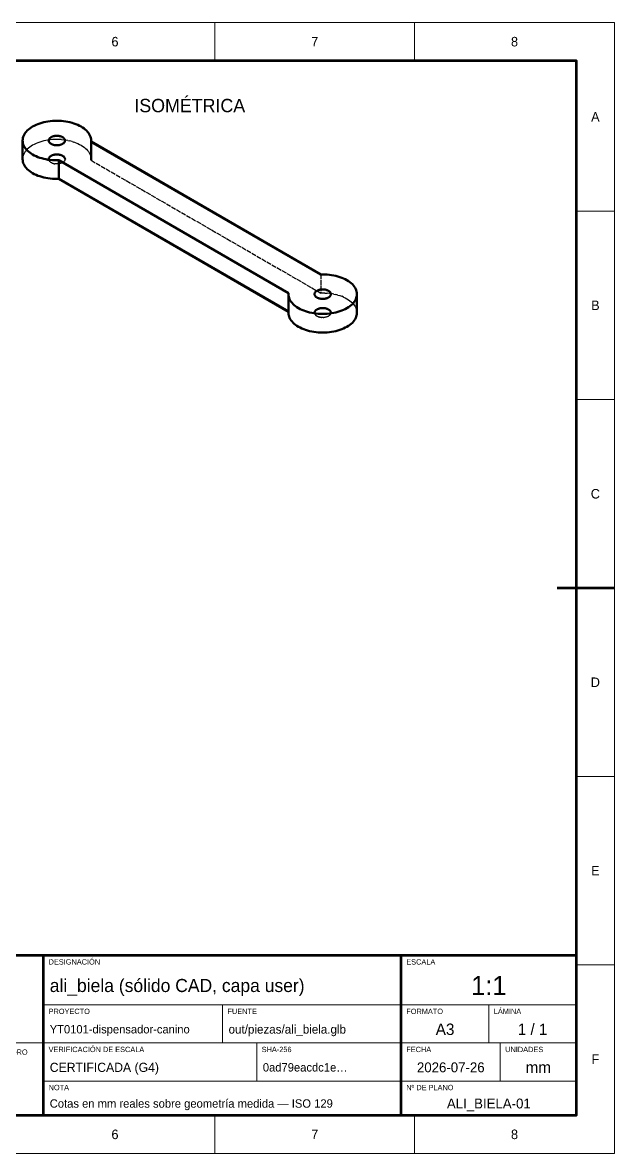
# Model space of a CAD drawing. Header units: millimetres. Extents: x 0 to 420, y 0 to 297.
# Drawn here: x 264.5 to 420, y 0 to 297 of the extents above; entities that cross this region are included whole.
import ezdxf
from ezdxf.enums import TextEntityAlignment as Align

# ---------------------------------------------------------------- set-up
doc = ezdxf.new("R2010")
doc.units = ezdxf.units.MM
doc.linetypes.add('DASHED', pattern=[1.524, 1.27, -0.254])
for name, color, linetype, lineweight in [('FINA', 7, 'CONTINUOUS', 18), ('NORMA', 7, 'CONTINUOUS', 70), ('OCULTA', 8, 'DASHED', 25), ('TEXTO', 7, 'CONTINUOUS', 25), ('VISIBLE', 7, 'CONTINUOUS', 50)]:
    doc.layers.add(name, color=color, linetype=linetype, lineweight=lineweight)

msp = doc.modelspace()

# ---------------------------------------------------------------- linework, layer by layer
at = {"layer": 'FINA'}
for p, q in [((315, 287), (315, 297)), ((367.5, 287), (367.5, 297)), ((410, 247.5), (420, 247.5)), ((410, 198), (420, 198)), ((410, 148.5), (420, 148.5)), ((410, 99), (420, 99)), ((410, 49.5), (420, 49.5)), ((270, 39), (364, 39)), ((317, 29), (317, 39)), ((364, 39), (410, 39)), ((387, 29), (387, 39)), ((230, 29), (270, 29)), ((270, 29), (364, 29)), ((326, 19), (326, 29)), ((364, 29), (410, 29)), ((390, 19), (390, 29)), ((270, 19), (364, 19)), ((364, 19), (410, 19)), ((315, 0), (315, 10)), ((367.5, 0), (367.5, 10))]:
    msp.add_line(p, q, dxfattribs=at)
msp.add_lwpolyline([(0, 0), (420, 0), (420, 297), (0, 297)], close=True, dxfattribs=at)
at = {"layer": 'NORMA'}
for p, q in [((420, 148.5), (405, 148.5)), ((270, 10), (270, 52)), ((364, 10), (364, 52))]:
    msp.add_line(p, q, dxfattribs=at)
for points in [[(20, 10), (410, 10), (410, 287), (20, 287)], [(230, 10), (410, 10), (410, 52), (230, 52)]]:
    msp.add_lwpolyline(points, close=True, dxfattribs=at)
at = {"layer": 'OCULTA'}
for p, q in [((266.7, 264.55), (266.33, 264.29)), ((267.11, 264.8), (266.7, 264.55)), ((267.54, 265.03), (267.11, 264.8)), ((267.99, 265.25), (267.54, 265.03)), ((268.47, 265.45), (267.99, 265.25)), ((268.97, 265.62), (268.47, 265.45)), ((269.49, 265.79), (268.97, 265.62)), ((270.03, 265.93), (269.49, 265.79)), ((270.58, 266.05), (270.03, 265.93)), ((271.14, 266.14), (270.58, 266.05)), ((271.71, 266.22), (271.14, 266.14)), ((272.3, 266.28), (271.71, 266.22)), ((272.88, 266.31), (272.3, 266.28)), ((273.47, 266.32), (272.88, 266.31)), ((274.06, 266.31), (273.47, 266.32)), ((274.65, 266.28), (274.06, 266.31)), ((274.65, 266.28), (275.23, 266.22)), ((275.8, 266.14), (275.23, 266.22)), ((276.36, 266.05), (275.8, 266.14)), ((276.36, 266.05), (276.91, 265.93)), ((277.45, 265.79), (276.91, 265.93)), ((277.45, 265.79), (277.97, 265.62)), ((278.47, 265.45), (277.97, 265.62)), ((278.47, 265.45), (278.95, 265.25)), ((278.95, 265.25), (279.4, 265.03)), ((279.4, 265.03), (279.83, 264.8)), ((279.83, 264.8), (280.24, 264.55)), ((280.24, 264.55), (280.61, 264.29)), ((264.49, 261.46), (264.47, 261.13)), ((264.55, 261.8), (264.49, 261.46)), ((264.64, 262.14), (264.55, 261.8)), ((264.78, 262.47), (264.64, 262.14)), ((264.95, 262.8), (264.78, 262.47)), ((265.16, 263.11), (264.95, 262.8)), ((265.4, 263.42), (265.16, 263.11)), ((265.68, 263.72), (265.4, 263.42)), ((265.99, 264.01), (265.68, 263.72)), ((266.33, 264.29), (265.99, 264.01)), ((280.61, 264.29), (280.95, 264.01)), ((280.95, 264.01), (281.26, 263.72)), ((281.26, 263.72), (281.54, 263.42)), ((281.54, 263.42), (281.79, 263.11)), ((281.79, 263.11), (281.99, 262.8)), ((281.99, 262.8), (282.16, 262.47)), ((282.16, 262.47), (282.3, 262.14)), ((282.3, 262.14), (282.39, 261.8)), ((282.39, 261.8), (282.45, 261.46)), ((282.45, 261.46), (282.47, 261.13)), ((271.32, 261.13), (271.32, 261.04)), ((271.32, 261.04), (271.34, 260.96)), ((271.34, 260.96), (271.36, 260.88)), ((271.36, 260.88), (271.39, 260.8)), ((271.39, 260.8), (271.43, 260.73)), ((271.43, 260.73), (271.48, 260.65)), ((271.48, 260.65), (271.54, 260.58)), ((271.54, 260.58), (271.61, 260.5)), ((271.61, 260.5), (271.68, 260.44)), ((271.68, 260.44), (271.76, 260.37)), ((271.76, 260.37), (271.85, 260.31)), ((271.85, 260.31), (271.95, 260.25)), ((271.95, 260.25), (272.05, 260.19)), ((272.16, 260.14), (272.05, 260.19)), ((272.28, 260.09), (272.16, 260.14)), ((272.28, 260.09), (272.4, 260.05)), ((272.4, 260.05), (272.52, 260.01)), ((272.52, 260.01), (272.65, 259.98)), ((272.78, 259.95), (272.65, 259.98)), ((272.78, 259.95), (272.91, 259.93)), ((273.05, 259.91), (272.91, 259.93)), ((273.19, 259.89), (273.05, 259.91)), ((273.33, 259.89), (273.19, 259.89)), ((273.47, 259.88), (273.33, 259.89)), ((273.61, 259.89), (273.47, 259.88)), ((273.75, 259.89), (273.61, 259.89)), ((273.89, 259.91), (273.75, 259.89)), ((274.03, 259.93), (273.89, 259.91)), ((274.16, 259.95), (274.03, 259.93)), ((274.16, 259.95), (274.29, 259.98)), ((274.42, 260.01), (274.29, 259.98)), ((274.55, 260.05), (274.42, 260.01)), ((274.66, 260.09), (274.55, 260.05)), ((274.78, 260.14), (274.66, 260.09)), ((274.89, 260.19), (274.78, 260.14)), ((274.99, 260.25), (274.89, 260.19)), ((275.09, 260.31), (274.99, 260.25)), ((275.18, 260.37), (275.09, 260.31)), ((275.26, 260.44), (275.18, 260.37)), ((275.33, 260.5), (275.26, 260.44)), ((275.4, 260.58), (275.33, 260.5)), ((275.46, 260.65), (275.4, 260.58)), ((275.51, 260.73), (275.46, 260.65)), ((275.55, 260.8), (275.51, 260.73)), ((275.58, 260.88), (275.55, 260.8)), ((275.6, 260.96), (275.58, 260.88)), ((275.62, 261.04), (275.6, 260.96)), ((275.62, 261.13), (275.62, 261.04)), ((282.45, 260.84), (342.84, 225.97)), ((342.84, 230.87), (342.84, 225.97)), ((343.34, 225.98), (342.84, 225.97)), ((343.93, 225.97), (343.34, 225.98)), ((343.93, 225.97), (344.51, 225.94)), ((345.1, 225.88), (344.51, 225.94)), ((345.67, 225.81), (345.1, 225.88)), ((346.23, 225.71), (345.67, 225.81)), ((346.23, 225.71), (346.78, 225.59)), ((347.32, 225.45), (346.78, 225.59)), ((347.32, 225.45), (347.84, 225.29)), ((347.84, 225.29), (348.34, 225.11)), ((348.82, 224.91), (348.34, 225.11)), ((348.82, 224.91), (349.27, 224.69)), ((349.27, 224.69), (349.7, 224.46)), ((349.7, 224.46), (350.11, 224.21)), ((350.11, 224.21), (350.48, 223.95)), ((350.48, 223.95), (350.82, 223.67)), ((350.82, 223.67), (351.13, 223.38)), ((351.13, 223.38), (351.41, 223.08)), ((351.41, 223.08), (351.65, 222.77)), ((351.65, 222.77), (351.86, 222.46)), ((334.36, 221.07), (334.34, 220.79)), ((341.19, 220.79), (341.19, 220.7)), ((341.19, 220.7), (341.21, 220.62)), ((341.21, 220.62), (341.23, 220.54)), ((341.23, 220.54), (341.26, 220.46)), ((341.26, 220.46), (341.3, 220.39)), ((341.3, 220.39), (341.35, 220.31)), ((341.35, 220.31), (341.41, 220.24)), ((341.41, 220.24), (341.48, 220.17)), ((341.48, 220.17), (341.55, 220.1)), ((341.55, 220.1), (341.63, 220.03)), ((341.63, 220.03), (341.72, 219.97)), ((341.72, 219.97), (341.82, 219.91)), ((341.82, 219.91), (341.92, 219.85)), ((342.03, 219.8), (341.92, 219.85)), ((342.15, 219.75), (342.03, 219.8)), ((344.65, 219.8), (344.53, 219.75)), ((344.76, 219.85), (344.65, 219.8)), ((344.86, 219.91), (344.76, 219.85)), ((344.96, 219.97), (344.86, 219.91)), ((345.05, 220.03), (344.96, 219.97)), ((345.13, 220.1), (345.05, 220.03)), ((345.2, 220.17), (345.13, 220.1)), ((345.27, 220.24), (345.2, 220.17)), ((345.33, 220.31), (345.27, 220.24)), ((345.38, 220.39), (345.33, 220.31)), ((345.42, 220.46), (345.38, 220.39)), ((345.45, 220.54), (345.42, 220.46)), ((345.47, 220.62), (345.45, 220.54)), ((345.49, 220.7), (345.47, 220.62)), ((345.49, 220.79), (345.49, 220.7)), ((351.86, 222.46), (352.03, 222.13)), ((352.03, 222.13), (352.17, 221.8)), ((352.17, 221.8), (352.26, 221.46)), ((352.26, 221.46), (352.32, 221.13)), ((352.32, 221.13), (352.34, 220.79)), ((342.15, 219.75), (342.26, 219.71)), ((342.39, 219.67), (342.26, 219.71)), ((342.39, 219.67), (342.52, 219.64)), ((342.65, 219.61), (342.52, 219.64)), ((342.78, 219.59), (342.65, 219.61)), ((342.92, 219.57), (342.78, 219.59)), ((342.92, 219.57), (343.06, 219.56)), ((343.2, 219.55), (343.06, 219.56)), ((343.34, 219.54), (343.2, 219.55)), ((343.48, 219.55), (343.34, 219.54)), ((343.48, 219.55), (343.62, 219.56)), ((343.76, 219.57), (343.62, 219.56)), ((343.9, 219.59), (343.76, 219.57)), ((344.03, 219.61), (343.9, 219.59)), ((344.16, 219.64), (344.03, 219.61)), ((344.29, 219.67), (344.16, 219.64)), ((344.41, 219.71), (344.29, 219.67)), ((344.53, 219.75), (344.41, 219.71))]:
    msp.add_line(p, q, dxfattribs=at)
at = {"layer": 'VISIBLE'}
for p, q in [((268.47, 270.34), (267.99, 270.15)), ((267.99, 270.15), (268.47, 270.34)), ((268.97, 270.52), (268.47, 270.34)), ((268.47, 270.34), (268.97, 270.52)), ((268.47, 270.34), (268.47, 270.34)), ((269.49, 270.68), (268.97, 270.52)), ((268.97, 270.52), (269.49, 270.68)), ((268.97, 270.52), (268.97, 270.52)), ((270.03, 270.82), (269.49, 270.68)), ((269.49, 270.68), (270.03, 270.82)), ((269.49, 270.68), (269.49, 270.68)), ((270.58, 270.94), (270.03, 270.82)), ((270.03, 270.82), (270.58, 270.94)), ((270.03, 270.82), (270.03, 270.82)), ((271.14, 271.04), (270.58, 270.94)), ((270.58, 270.94), (271.14, 271.04)), ((270.58, 270.94), (270.58, 270.94)), ((271.71, 271.12), (271.14, 271.04)), ((271.14, 271.04), (271.71, 271.12)), ((271.14, 271.04), (271.14, 271.04)), ((272.3, 271.18), (271.71, 271.12)), ((271.71, 271.12), (272.3, 271.18)), ((271.71, 271.12), (271.71, 271.12)), ((272.88, 271.21), (272.3, 271.18)), ((272.3, 271.18), (272.88, 271.21)), ((272.3, 271.18), (272.3, 271.18)), ((273.47, 271.22), (272.88, 271.21)), ((272.88, 271.21), (273.47, 271.22)), ((272.88, 271.21), (272.88, 271.21)), ((274.06, 271.21), (273.47, 271.22)), ((273.47, 271.22), (273.47, 271.22)), ((273.47, 271.22), (274.06, 271.21)), ((274.65, 271.18), (274.06, 271.21)), ((274.06, 271.21), (274.06, 271.21)), ((274.06, 271.21), (274.65, 271.18)), ((274.65, 271.18), (275.23, 271.12)), ((274.65, 271.18), (274.65, 271.18)), ((274.65, 271.18), (275.23, 271.12)), ((275.8, 271.04), (275.23, 271.12)), ((275.23, 271.12), (275.23, 271.12)), ((275.23, 271.12), (275.8, 271.04)), ((276.36, 270.94), (275.8, 271.04)), ((275.8, 271.04), (275.8, 271.04)), ((275.8, 271.04), (276.36, 270.94)), ((276.36, 270.94), (276.91, 270.82)), ((276.36, 270.94), (276.36, 270.94)), ((276.36, 270.94), (276.91, 270.82)), ((277.45, 270.68), (276.91, 270.82)), ((276.91, 270.82), (276.91, 270.82)), ((276.91, 270.82), (277.45, 270.68)), ((277.45, 270.68), (277.97, 270.52)), ((277.45, 270.68), (277.45, 270.68)), ((277.45, 270.68), (277.97, 270.52)), ((278.47, 270.34), (277.97, 270.52)), ((277.97, 270.52), (277.97, 270.52)), ((277.97, 270.52), (278.47, 270.34)), ((278.47, 270.34), (278.95, 270.15)), ((278.47, 270.34), (278.47, 270.34)), ((278.47, 270.34), (278.95, 270.15)), ((264.78, 267.37), (264.64, 267.04)), ((264.64, 267.04), (264.78, 267.37)), ((264.95, 267.69), (264.78, 267.37)), ((264.78, 267.37), (264.95, 267.69)), ((264.78, 267.37), (264.78, 267.37)), ((265.16, 268.01), (264.95, 267.69)), ((264.95, 267.69), (265.16, 268.01)), ((264.95, 267.69), (264.95, 267.69)), ((265.4, 268.32), (265.16, 268.01)), ((265.16, 268.01), (265.4, 268.32)), ((265.16, 268.01), (265.16, 268.01)), ((265.68, 268.62), (265.4, 268.32)), ((265.4, 268.32), (265.68, 268.62)), ((265.4, 268.32), (265.4, 268.32)), ((265.99, 268.91), (265.68, 268.62)), ((265.68, 268.62), (265.99, 268.91)), ((265.68, 268.62), (265.68, 268.62)), ((266.33, 269.19), (265.99, 268.91)), ((265.99, 268.91), (266.33, 269.19)), ((265.99, 268.91), (265.99, 268.91)), ((266.7, 269.45), (266.33, 269.19)), ((266.33, 269.19), (266.7, 269.45)), ((266.33, 269.19), (266.33, 269.19)), ((267.11, 269.7), (266.7, 269.45)), ((266.7, 269.45), (267.11, 269.7)), ((266.7, 269.45), (266.7, 269.45)), ((267.54, 269.93), (267.11, 269.7)), ((267.11, 269.7), (267.54, 269.93)), ((267.11, 269.7), (267.11, 269.7)), ((267.99, 270.15), (267.54, 269.93)), ((267.54, 269.93), (267.99, 270.15)), ((267.54, 269.93), (267.54, 269.93)), ((267.99, 270.15), (267.99, 270.15)), ((278.95, 270.15), (279.4, 269.93)), ((278.95, 270.15), (278.95, 270.15)), ((278.95, 270.15), (279.4, 269.93)), ((279.4, 269.93), (279.83, 269.7)), ((279.4, 269.93), (279.4, 269.93)), ((279.4, 269.93), (279.83, 269.7)), ((279.83, 269.7), (280.24, 269.45)), ((279.83, 269.7), (279.83, 269.7)), ((279.83, 269.7), (280.24, 269.45)), ((280.24, 269.45), (280.61, 269.19)), ((280.24, 269.45), (280.24, 269.45)), ((280.24, 269.45), (280.61, 269.19)), ((280.61, 269.19), (280.95, 268.91)), ((280.61, 269.19), (280.61, 269.19)), ((280.61, 269.19), (280.95, 268.91)), ((280.95, 268.91), (281.26, 268.62)), ((280.95, 268.91), (280.95, 268.91)), ((280.95, 268.91), (281.26, 268.62)), ((281.26, 268.62), (281.54, 268.32)), ((281.26, 268.62), (281.26, 268.62)), ((281.26, 268.62), (281.54, 268.32)), ((281.54, 268.32), (281.79, 268.01)), ((281.54, 268.32), (281.54, 268.32)), ((281.54, 268.32), (281.79, 268.01)), ((281.79, 268.01), (281.99, 267.69)), ((281.79, 268.01), (281.79, 268.01)), ((281.79, 268.01), (281.99, 267.69)), ((281.99, 267.69), (282.16, 267.37)), ((281.99, 267.69), (281.99, 267.69)), ((281.99, 267.69), (282.16, 267.37)), ((282.16, 267.37), (282.3, 267.04)), ((282.16, 267.37), (282.16, 267.37)), ((282.16, 267.37), (282.3, 267.04)), ((264.49, 266.36), (264.47, 266.02)), ((264.47, 266.02), (264.49, 266.36)), ((264.47, 266.02), (264.49, 265.68)), ((264.47, 261.13), (264.47, 266.02)), ((264.47, 266.02), (264.47, 266.02)), ((264.55, 266.7), (264.49, 266.36)), ((264.49, 266.36), (264.55, 266.7)), ((264.49, 266.36), (264.49, 266.36)), ((264.49, 265.68), (264.55, 265.35)), ((264.64, 267.04), (264.55, 266.7)), ((264.55, 266.7), (264.64, 267.04)), ((264.55, 266.7), (264.55, 266.7)), ((264.55, 265.35), (264.64, 265.01)), ((264.64, 267.04), (264.64, 267.04)), ((264.64, 265.01), (264.78, 264.68)), ((264.78, 264.68), (264.95, 264.35)), ((264.95, 264.35), (265.16, 264.04)), ((271.34, 266.19), (271.32, 266.11)), ((271.32, 266.11), (271.32, 266.02)), ((271.32, 266.02), (271.32, 265.94)), ((271.32, 265.94), (271.34, 265.86)), ((271.36, 266.27), (271.34, 266.19)), ((271.34, 265.86), (271.36, 265.78)), ((271.39, 266.35), (271.36, 266.27)), ((271.36, 265.78), (271.39, 265.7)), ((271.43, 266.42), (271.39, 266.35)), ((271.39, 265.7), (271.43, 265.62)), ((271.48, 266.5), (271.43, 266.42)), ((271.43, 265.62), (271.48, 265.55)), ((271.54, 266.57), (271.48, 266.5)), ((271.48, 265.55), (271.54, 265.47)), ((271.61, 266.64), (271.54, 266.57)), ((271.54, 265.47), (271.61, 265.4)), ((271.68, 266.71), (271.61, 266.64)), ((271.61, 265.4), (271.68, 265.33)), ((271.76, 266.78), (271.68, 266.71)), ((271.68, 265.33), (271.76, 265.27)), ((271.85, 266.84), (271.76, 266.78)), ((271.76, 265.27), (271.85, 265.21)), ((271.95, 266.9), (271.85, 266.84)), ((271.85, 265.21), (271.95, 265.15)), ((272.05, 266.96), (271.95, 266.9)), ((271.95, 265.15), (272.05, 265.09)), ((272.16, 267.01), (272.05, 266.96)), ((272.16, 265.04), (272.05, 265.09)), ((272.28, 267.06), (272.16, 267.01)), ((272.28, 264.99), (272.16, 265.04)), ((272.4, 267.1), (272.28, 267.06)), ((272.28, 264.99), (272.4, 264.95)), ((272.52, 267.14), (272.4, 267.1)), ((272.4, 264.95), (272.52, 264.91)), ((272.65, 267.17), (272.52, 267.14)), ((272.52, 264.91), (272.65, 264.88)), ((272.78, 267.2), (272.65, 267.17)), ((272.78, 264.85), (272.65, 264.88)), ((272.91, 267.22), (272.78, 267.2)), ((272.78, 264.85), (272.91, 264.82)), ((273.05, 267.24), (272.91, 267.22)), ((273.05, 264.81), (272.91, 264.82)), ((273.19, 267.25), (273.05, 267.24)), ((273.19, 264.79), (273.05, 264.81)), ((273.19, 267.25), (273.33, 267.26)), ((273.33, 264.79), (273.19, 264.79)), ((273.47, 267.27), (273.33, 267.26)), ((273.47, 264.78), (273.33, 264.79)), ((273.61, 267.26), (273.47, 267.27)), ((273.61, 264.79), (273.47, 264.78)), ((273.75, 267.25), (273.61, 267.26)), ((273.75, 264.79), (273.61, 264.79)), ((273.75, 267.25), (273.89, 267.24)), ((273.89, 264.81), (273.75, 264.79)), ((274.03, 267.22), (273.89, 267.24)), ((274.03, 264.82), (273.89, 264.81)), ((274.16, 267.2), (274.03, 267.22)), ((274.16, 264.85), (274.03, 264.82)), ((274.29, 267.17), (274.16, 267.2)), ((274.16, 264.85), (274.29, 264.88)), ((274.29, 267.17), (274.42, 267.14)), ((274.42, 264.91), (274.29, 264.88)), ((274.55, 267.1), (274.42, 267.14)), ((274.55, 264.95), (274.42, 264.91)), ((274.55, 267.1), (274.66, 267.06)), ((274.66, 264.99), (274.55, 264.95)), ((274.78, 267.01), (274.66, 267.06)), ((274.78, 265.04), (274.66, 264.99)), ((274.89, 266.96), (274.78, 267.01)), ((274.89, 265.09), (274.78, 265.04)), ((274.89, 266.96), (274.99, 266.9)), ((274.99, 265.15), (274.89, 265.09)), ((274.99, 266.9), (275.09, 266.84)), ((275.09, 265.21), (274.99, 265.15)), ((275.09, 266.84), (275.18, 266.78)), ((275.18, 265.27), (275.09, 265.21)), ((275.18, 266.78), (275.26, 266.71)), ((275.26, 265.33), (275.18, 265.27)), ((275.26, 266.71), (275.33, 266.64)), ((275.33, 265.4), (275.26, 265.33)), ((275.33, 266.64), (275.4, 266.57)), ((275.4, 265.47), (275.33, 265.4)), ((275.4, 266.57), (275.46, 266.5)), ((275.46, 265.55), (275.4, 265.47)), ((275.46, 266.5), (275.51, 266.42)), ((275.51, 265.62), (275.46, 265.55)), ((275.51, 266.42), (275.55, 266.35)), ((275.55, 265.7), (275.51, 265.62)), ((275.55, 266.35), (275.58, 266.27)), ((275.58, 265.78), (275.55, 265.7)), ((275.58, 266.27), (275.6, 266.19)), ((275.6, 265.86), (275.58, 265.78)), ((275.6, 266.19), (275.62, 266.11)), ((275.62, 265.94), (275.6, 265.86)), ((275.62, 266.11), (275.62, 266.02)), ((275.62, 266.02), (275.62, 265.94)), ((282.3, 267.04), (282.39, 266.7)), ((282.3, 267.04), (282.3, 267.04)), ((282.3, 267.04), (282.39, 266.7)), ((282.39, 266.7), (282.45, 266.36)), ((282.39, 266.7), (282.39, 266.7)), ((282.39, 266.7), (282.45, 266.36)), ((282.45, 266.36), (282.47, 266.02)), ((282.45, 266.36), (282.45, 266.36)), ((282.45, 266.36), (282.47, 266.02)), ((282.47, 266.02), (282.45, 265.74)), ((282.45, 265.74), (342.84, 230.87)), ((282.45, 265.74), (282.45, 260.84)), ((282.47, 266.02), (282.47, 266.02)), ((282.47, 266.02), (282.47, 265.73)), ((282.47, 265.73), (282.47, 265.73)), ((282.47, 265.73), (282.47, 265.73)), ((282.47, 265.73), (282.47, 265.73)), ((282.47, 265.73), (282.47, 265.73)), ((282.47, 265.73), (282.47, 265.73)), ((282.47, 265.73), (282.47, 265.73)), ((282.47, 265.73), (282.47, 265.73)), ((282.47, 265.73), (282.47, 265.73)), ((282.47, 265.73), (282.47, 265.73)), ((282.47, 265.73), (282.47, 265.73)), ((282.47, 265.73), (282.47, 265.73)), ((282.47, 265.73), (342.84, 230.87)), ((265.16, 264.04), (265.4, 263.73)), ((265.4, 263.73), (265.68, 263.43)), ((265.68, 263.43), (265.99, 263.14)), ((265.99, 263.14), (266.33, 262.86)), ((266.33, 262.86), (266.7, 262.6)), ((266.7, 262.6), (267.11, 262.35)), ((267.11, 262.35), (267.54, 262.12)), ((267.54, 262.12), (267.99, 261.9)), ((268.47, 261.7), (267.99, 261.9)), ((268.47, 261.7), (268.97, 261.52)), ((268.97, 261.52), (269.49, 261.36)), ((270.03, 261.22), (269.49, 261.36)), ((271.36, 261.37), (271.34, 261.29)), ((271.39, 261.45), (271.36, 261.37)), ((271.43, 261.52), (271.39, 261.45)), ((271.48, 261.6), (271.43, 261.52)), ((271.54, 261.67), (271.48, 261.6)), ((271.61, 261.75), (271.54, 261.67)), ((271.68, 261.81), (271.61, 261.75)), ((271.76, 261.88), (271.68, 261.81)), ((271.85, 261.94), (271.76, 261.88)), ((271.95, 262), (271.85, 261.94)), ((272.05, 262.06), (271.95, 262)), ((272.16, 262.11), (272.05, 262.06)), ((272.28, 262.16), (272.16, 262.11)), ((272.4, 262.2), (272.28, 262.16)), ((272.52, 262.24), (272.4, 262.2)), ((272.65, 262.27), (272.52, 262.24)), ((272.78, 262.3), (272.65, 262.27)), ((272.91, 262.32), (272.78, 262.3)), ((273.05, 262.34), (272.91, 262.32)), ((273.19, 262.36), (273.05, 262.34)), ((273.19, 262.36), (273.33, 262.36)), ((273.47, 262.37), (273.33, 262.36)), ((273.61, 262.36), (273.47, 262.37)), ((273.75, 262.36), (273.61, 262.36)), ((273.75, 262.36), (273.89, 262.34)), ((274.03, 262.32), (273.89, 262.34)), ((274.16, 262.3), (274.03, 262.32)), ((274.29, 262.27), (274.16, 262.3)), ((274.29, 262.27), (274.42, 262.24)), ((274.55, 262.2), (274.42, 262.24)), ((274.55, 262.2), (274.66, 262.16)), ((274.78, 262.11), (274.66, 262.16)), ((274.89, 262.06), (274.78, 262.11)), ((274.89, 262.06), (274.99, 262)), ((274.99, 262), (275.09, 261.94)), ((275.09, 261.94), (275.18, 261.88)), ((275.18, 261.88), (275.26, 261.81)), ((275.26, 261.81), (275.33, 261.75)), ((275.33, 261.75), (275.4, 261.67)), ((275.4, 261.67), (275.46, 261.6)), ((275.46, 261.6), (275.51, 261.52)), ((275.51, 261.52), (275.55, 261.45)), ((275.55, 261.45), (275.58, 261.37)), ((275.58, 261.37), (275.6, 261.29)), ((264.47, 261.13), (264.49, 260.79)), ((264.49, 260.79), (264.47, 261.13)), ((264.47, 261.13), (264.47, 261.13)), ((264.49, 260.79), (264.55, 260.45)), ((264.55, 260.45), (264.49, 260.79)), ((264.49, 260.79), (264.49, 260.79)), ((264.55, 260.45), (264.64, 260.11)), ((264.64, 260.11), (264.55, 260.45)), ((264.55, 260.45), (264.55, 260.45)), ((264.64, 260.11), (264.78, 259.78)), ((264.78, 259.78), (264.64, 260.11)), ((264.64, 260.11), (264.64, 260.11)), ((264.78, 259.78), (264.95, 259.45)), ((264.95, 259.45), (264.78, 259.78)), ((264.78, 259.78), (264.78, 259.78)), ((264.95, 259.45), (265.16, 259.14)), ((265.16, 259.14), (264.95, 259.45)), ((264.95, 259.45), (264.95, 259.45)), ((265.16, 259.14), (265.4, 258.83)), ((265.4, 258.83), (265.16, 259.14)), ((265.16, 259.14), (265.16, 259.14)), ((265.4, 258.83), (265.68, 258.53)), ((265.68, 258.53), (265.4, 258.83)), ((265.4, 258.83), (265.4, 258.83)), ((265.68, 258.53), (265.99, 258.24)), ((265.99, 258.24), (265.68, 258.53)), ((265.68, 258.53), (265.68, 258.53)), ((270.03, 261.22), (270.58, 261.1)), ((271.14, 261), (270.58, 261.1)), ((271.71, 260.93), (271.14, 261)), ((271.34, 261.29), (271.32, 261.21)), ((271.32, 261.21), (271.32, 261.13)), ((272.3, 260.87), (271.71, 260.93)), ((272.3, 260.87), (272.88, 260.84)), ((273.47, 260.83), (272.88, 260.84)), ((273.97, 260.84), (273.47, 260.83)), ((273.97, 260.84), (334.36, 225.97)), ((273.97, 260.84), (273.97, 255.94)), ((275.6, 261.29), (275.62, 261.21)), ((275.62, 261.21), (275.62, 261.13)), ((282.47, 261.13), (282.45, 260.84)), ((265.99, 258.24), (266.33, 257.96)), ((265.99, 258.24), (265.99, 258.24)), ((266.33, 257.96), (265.99, 258.24)), ((266.33, 257.96), (266.7, 257.7)), ((266.7, 257.7), (266.33, 257.96)), ((266.33, 257.96), (266.33, 257.96)), ((266.7, 257.7), (267.11, 257.45)), ((267.11, 257.45), (266.7, 257.7)), ((266.7, 257.7), (266.7, 257.7)), ((267.11, 257.45), (267.54, 257.22)), ((267.54, 257.22), (267.11, 257.45)), ((267.11, 257.45), (267.11, 257.45)), ((267.54, 257.22), (267.99, 257)), ((267.99, 257), (267.54, 257.22)), ((267.54, 257.22), (267.54, 257.22)), ((268.47, 256.8), (267.99, 257)), ((268.47, 256.8), (267.99, 257)), ((267.99, 257), (267.99, 257)), ((268.47, 256.8), (268.97, 256.63)), ((268.97, 256.63), (268.47, 256.8)), ((268.47, 256.8), (268.47, 256.8)), ((268.97, 256.63), (269.49, 256.46)), ((269.49, 256.46), (268.97, 256.63)), ((268.97, 256.63), (268.97, 256.63)), ((270.03, 256.32), (269.49, 256.46)), ((270.03, 256.32), (269.49, 256.46)), ((269.49, 256.46), (269.49, 256.46)), ((270.03, 256.32), (270.58, 256.2)), ((270.58, 256.2), (270.03, 256.32)), ((270.03, 256.32), (270.03, 256.32)), ((271.14, 256.11), (270.58, 256.2)), ((271.14, 256.11), (270.58, 256.2)), ((270.58, 256.2), (270.58, 256.2)), ((271.71, 256.03), (271.14, 256.11)), ((271.71, 256.03), (271.14, 256.11)), ((271.14, 256.11), (271.14, 256.11)), ((272.3, 255.97), (271.71, 256.03)), ((272.3, 255.97), (271.71, 256.03)), ((271.71, 256.03), (271.71, 256.03)), ((272.3, 255.97), (272.88, 255.94)), ((272.88, 255.94), (272.3, 255.97)), ((272.3, 255.97), (272.3, 255.97)), ((273.47, 255.93), (272.88, 255.94)), ((273.47, 255.93), (272.88, 255.94)), ((272.88, 255.94), (272.88, 255.94)), ((273.97, 255.94), (273.47, 255.93)), ((273.97, 255.94), (273.47, 255.93)), ((273.47, 255.93), (273.47, 255.93)), ((273.97, 255.94), (334.36, 221.07)), ((334.34, 221.08), (273.97, 255.94)), ((273.97, 255.94), (273.97, 255.94)), ((273.97, 255.94), (273.97, 255.94)), ((273.97, 255.94), (273.97, 255.94)), ((273.97, 255.94), (273.97, 255.94)), ((273.97, 255.94), (273.97, 255.94)), ((273.97, 255.94), (273.97, 255.94)), ((343.34, 230.88), (342.84, 230.87)), ((342.84, 230.87), (343.34, 230.88)), ((342.84, 230.87), (342.84, 230.87)), ((342.84, 230.87), (342.84, 230.87)), ((342.84, 230.87), (342.84, 230.87)), ((342.84, 230.87), (342.84, 230.87)), ((342.84, 230.87), (342.84, 230.87)), ((342.84, 230.87), (342.84, 230.87)), ((343.93, 230.87), (343.34, 230.88)), ((343.34, 230.88), (343.34, 230.88)), ((343.34, 230.88), (343.93, 230.87)), ((343.93, 230.87), (344.51, 230.84)), ((343.93, 230.87), (343.93, 230.87)), ((343.93, 230.87), (344.51, 230.84)), ((345.1, 230.78), (344.51, 230.84)), ((344.51, 230.84), (344.51, 230.84)), ((344.51, 230.84), (345.1, 230.78)), ((345.67, 230.7), (345.1, 230.78)), ((345.1, 230.78), (345.1, 230.78)), ((345.1, 230.78), (345.67, 230.7)), ((346.23, 230.61), (345.67, 230.7)), ((345.67, 230.7), (345.67, 230.7)), ((345.67, 230.7), (346.23, 230.61)), ((346.23, 230.61), (346.78, 230.49)), ((346.23, 230.61), (346.23, 230.61)), ((346.23, 230.61), (346.78, 230.49)), ((347.32, 230.35), (346.78, 230.49)), ((346.78, 230.49), (346.78, 230.49)), ((346.78, 230.49), (347.32, 230.35)), ((347.32, 230.35), (347.84, 230.18)), ((347.32, 230.35), (347.32, 230.35)), ((347.32, 230.35), (347.84, 230.18)), ((347.84, 230.18), (348.34, 230.01)), ((347.84, 230.18), (347.84, 230.18)), ((347.84, 230.18), (348.34, 230.01)), ((348.82, 229.81), (348.34, 230.01)), ((348.34, 230.01), (348.34, 230.01)), ((348.34, 230.01), (348.82, 229.81)), ((348.82, 229.81), (349.27, 229.59)), ((348.82, 229.81), (348.82, 229.81)), ((348.82, 229.81), (349.27, 229.59)), ((349.27, 229.59), (349.7, 229.36)), ((349.27, 229.59), (349.27, 229.59)), ((349.27, 229.59), (349.7, 229.36)), ((349.7, 229.36), (350.11, 229.11)), ((349.7, 229.36), (349.7, 229.36)), ((349.7, 229.36), (350.11, 229.11)), ((350.11, 229.11), (350.48, 228.85)), ((350.11, 229.11), (350.11, 229.11)), ((350.11, 229.11), (350.48, 228.85)), ((350.48, 228.85), (350.82, 228.57)), ((350.48, 228.85), (350.48, 228.85)), ((350.48, 228.85), (350.82, 228.57)), ((334.36, 225.97), (334.34, 225.68)), ((334.36, 225.97), (334.36, 221.07)), ((341.21, 225.85), (341.19, 225.77)), ((341.19, 225.77), (341.19, 225.68)), ((341.23, 225.93), (341.21, 225.85)), ((341.26, 226.01), (341.23, 225.93)), ((341.3, 226.08), (341.26, 226.01)), ((341.35, 226.16), (341.3, 226.08)), ((341.41, 226.23), (341.35, 226.16)), ((341.48, 226.31), (341.41, 226.23)), ((341.55, 226.37), (341.48, 226.31)), ((341.63, 226.44), (341.55, 226.37)), ((341.72, 226.5), (341.63, 226.44)), ((341.82, 226.56), (341.72, 226.5)), ((341.92, 226.62), (341.82, 226.56)), ((342.03, 226.67), (341.92, 226.62)), ((342.15, 226.72), (342.03, 226.67)), ((342.26, 226.76), (342.15, 226.72)), ((342.39, 226.8), (342.26, 226.76)), ((342.52, 226.83), (342.39, 226.8)), ((342.52, 226.83), (342.65, 226.86)), ((342.78, 226.88), (342.65, 226.86)), ((342.92, 226.9), (342.78, 226.88)), ((343.06, 226.92), (342.92, 226.9)), ((343.2, 226.92), (343.06, 226.92)), ((343.34, 226.93), (343.2, 226.92)), ((343.48, 226.92), (343.34, 226.93)), ((343.62, 226.92), (343.48, 226.92)), ((343.76, 226.9), (343.62, 226.92)), ((343.9, 226.88), (343.76, 226.9)), ((343.9, 226.88), (344.03, 226.86)), ((344.16, 226.83), (344.03, 226.86)), ((344.16, 226.83), (344.29, 226.8)), ((344.29, 226.8), (344.41, 226.76)), ((344.41, 226.76), (344.53, 226.72)), ((344.65, 226.67), (344.53, 226.72)), ((344.76, 226.62), (344.65, 226.67)), ((344.76, 226.62), (344.86, 226.56)), ((344.86, 226.56), (344.96, 226.5)), ((344.96, 226.5), (345.05, 226.44)), ((345.05, 226.44), (345.13, 226.37)), ((345.13, 226.37), (345.2, 226.31)), ((345.2, 226.31), (345.27, 226.23)), ((345.27, 226.23), (345.33, 226.16)), ((345.33, 226.16), (345.38, 226.08)), ((345.38, 226.08), (345.42, 226.01)), ((345.42, 226.01), (345.45, 225.93)), ((345.45, 225.93), (345.47, 225.85)), ((345.47, 225.85), (345.49, 225.77)), ((345.49, 225.77), (345.49, 225.68)), ((350.82, 228.57), (351.13, 228.28)), ((350.82, 228.57), (350.82, 228.57)), ((350.82, 228.57), (351.13, 228.28)), ((351.13, 228.28), (351.41, 227.98)), ((351.13, 228.28), (351.13, 228.28)), ((351.13, 228.28), (351.41, 227.98)), ((351.41, 227.98), (351.65, 227.67)), ((351.41, 227.98), (351.41, 227.98)), ((351.41, 227.98), (351.65, 227.67)), ((351.65, 227.67), (351.86, 227.36)), ((351.65, 227.67), (351.65, 227.67)), ((351.65, 227.67), (351.86, 227.36)), ((351.86, 227.36), (352.03, 227.03)), ((351.86, 227.36), (351.86, 227.36)), ((351.86, 227.36), (352.03, 227.03)), ((352.03, 227.03), (352.17, 226.7)), ((352.03, 227.03), (352.03, 227.03)), ((352.03, 227.03), (352.17, 226.7)), ((352.17, 226.7), (352.26, 226.36)), ((352.17, 226.7), (352.17, 226.7)), ((352.17, 226.7), (352.26, 226.36)), ((352.26, 226.36), (352.32, 226.02)), ((352.26, 226.36), (352.26, 226.36)), ((352.26, 226.36), (352.32, 226.02)), ((352.32, 226.02), (352.34, 225.68)), ((352.32, 226.02), (352.32, 226.02)), ((352.32, 226.02), (352.34, 225.68)), ((334.34, 225.68), (334.36, 225.35)), ((334.36, 225.35), (334.42, 225.01)), ((334.42, 225.01), (334.51, 224.67)), ((334.51, 224.67), (334.65, 224.34)), ((334.65, 224.34), (334.82, 224.01)), ((334.82, 224.01), (335.02, 223.7)), ((335.02, 223.7), (335.27, 223.39)), ((335.27, 223.39), (335.55, 223.09)), ((335.55, 223.09), (335.86, 222.8)), ((335.86, 222.8), (336.2, 222.52)), ((341.19, 225.68), (341.19, 225.6)), ((341.19, 225.6), (341.21, 225.52)), ((341.21, 225.52), (341.23, 225.44)), ((341.23, 225.44), (341.26, 225.36)), ((341.26, 225.36), (341.3, 225.29)), ((341.3, 225.29), (341.35, 225.21)), ((341.35, 225.21), (341.41, 225.14)), ((341.41, 225.14), (341.48, 225.06)), ((341.48, 225.06), (341.55, 225)), ((341.55, 225), (341.63, 224.93)), ((341.63, 224.93), (341.72, 224.87)), ((341.72, 224.87), (341.82, 224.81)), ((341.82, 224.81), (341.92, 224.75)), ((342.03, 224.7), (341.92, 224.75)), ((342.15, 224.65), (342.03, 224.7)), ((342.15, 224.65), (342.26, 224.61)), ((342.39, 224.57), (342.26, 224.61)), ((342.39, 224.57), (342.52, 224.54)), ((342.65, 224.51), (342.52, 224.54)), ((342.78, 224.49), (342.65, 224.51)), ((342.92, 224.47), (342.78, 224.49)), ((342.92, 224.47), (343.06, 224.45)), ((343.2, 224.45), (343.06, 224.45)), ((343.34, 224.44), (343.2, 224.45)), ((343.48, 224.45), (343.34, 224.44)), ((343.48, 224.45), (343.62, 224.45)), ((343.76, 224.47), (343.62, 224.45)), ((343.9, 224.49), (343.76, 224.47)), ((344.03, 224.51), (343.9, 224.49)), ((344.16, 224.54), (344.03, 224.51)), ((344.29, 224.57), (344.16, 224.54)), ((344.41, 224.61), (344.29, 224.57)), ((344.53, 224.65), (344.41, 224.61)), ((344.65, 224.7), (344.53, 224.65)), ((344.76, 224.75), (344.65, 224.7)), ((344.86, 224.81), (344.76, 224.75)), ((344.96, 224.87), (344.86, 224.81)), ((345.05, 224.93), (344.96, 224.87)), ((345.13, 225), (345.05, 224.93)), ((345.2, 225.06), (345.13, 225)), ((345.27, 225.14), (345.2, 225.06)), ((345.33, 225.21), (345.27, 225.14)), ((345.38, 225.29), (345.33, 225.21)), ((345.42, 225.36), (345.38, 225.29)), ((345.45, 225.44), (345.42, 225.36)), ((345.47, 225.52), (345.45, 225.44)), ((345.49, 225.6), (345.47, 225.52)), ((345.49, 225.68), (345.49, 225.6)), ((350.82, 222.8), (350.48, 222.52)), ((351.13, 223.09), (350.82, 222.8)), ((351.41, 223.39), (351.13, 223.09)), ((351.65, 223.7), (351.41, 223.39)), ((351.86, 224.01), (351.65, 223.7)), ((352.03, 224.34), (351.86, 224.01)), ((352.17, 224.67), (352.03, 224.34)), ((352.26, 225.01), (352.17, 224.67)), ((352.32, 225.35), (352.26, 225.01)), ((352.34, 225.68), (352.32, 225.35)), ((352.34, 225.68), (352.34, 225.68)), ((352.34, 225.68), (352.34, 220.79)), ((334.34, 220.79), (334.34, 221.08)), ((334.34, 221.08), (334.34, 221.08)), ((334.34, 221.08), (334.34, 221.08)), ((334.34, 221.08), (334.34, 221.08)), ((334.34, 221.08), (334.34, 221.08)), ((334.34, 221.08), (334.34, 221.08)), ((334.34, 221.08), (334.34, 221.08)), ((334.34, 221.08), (334.34, 221.08)), ((334.34, 221.08), (334.34, 221.08)), ((334.34, 221.08), (334.34, 221.08)), ((334.34, 221.08), (334.34, 221.08)), ((334.34, 221.08), (334.34, 221.08)), ((334.34, 220.79), (334.36, 220.45)), ((334.36, 220.45), (334.34, 220.79)), ((334.34, 220.79), (334.34, 220.79)), ((334.36, 220.45), (334.42, 220.11)), ((334.42, 220.11), (334.36, 220.45)), ((334.36, 220.45), (334.36, 220.45)), ((334.42, 220.11), (334.51, 219.77)), ((334.51, 219.77), (334.42, 220.11)), ((334.42, 220.11), (334.42, 220.11)), ((336.2, 222.52), (336.57, 222.26)), ((336.57, 222.26), (336.98, 222.01)), ((336.98, 222.01), (337.41, 221.78)), ((337.41, 221.78), (337.86, 221.56)), ((337.86, 221.56), (338.34, 221.36)), ((338.84, 221.18), (338.34, 221.36)), ((338.84, 221.18), (339.36, 221.02)), ((339.9, 220.88), (339.36, 221.02)), ((339.9, 220.88), (340.45, 220.76)), ((341.01, 220.67), (340.45, 220.76)), ((341.58, 220.59), (341.01, 220.67)), ((341.21, 220.95), (341.19, 220.87)), ((341.19, 220.87), (341.19, 220.79)), ((341.23, 221.03), (341.21, 220.95)), ((341.26, 221.11), (341.23, 221.03)), ((341.3, 221.18), (341.26, 221.11)), ((341.35, 221.26), (341.3, 221.18)), ((341.41, 221.34), (341.35, 221.26)), ((341.48, 221.41), (341.41, 221.34)), ((341.55, 221.48), (341.48, 221.41)), ((341.63, 221.54), (341.55, 221.48)), ((341.58, 220.59), (342.16, 220.53)), ((341.72, 221.6), (341.63, 221.54)), ((341.82, 221.66), (341.72, 221.6)), ((341.92, 221.72), (341.82, 221.66)), ((342.03, 221.77), (341.92, 221.72)), ((342.15, 221.82), (342.03, 221.77)), ((342.26, 221.86), (342.15, 221.82)), ((342.75, 220.5), (342.16, 220.53)), ((342.39, 221.9), (342.26, 221.86)), ((342.52, 221.93), (342.39, 221.9)), ((342.52, 221.93), (342.65, 221.96)), ((342.78, 221.99), (342.65, 221.96)), ((343.34, 220.49), (342.75, 220.5)), ((342.92, 222), (342.78, 221.99)), ((343.06, 222.02), (342.92, 222)), ((343.2, 222.02), (343.06, 222.02)), ((343.34, 222.03), (343.2, 222.02)), ((343.48, 222.02), (343.34, 222.03)), ((343.93, 220.5), (343.34, 220.49)), ((343.62, 222.02), (343.48, 222.02)), ((343.76, 222), (343.62, 222.02)), ((343.9, 221.99), (343.76, 222)), ((343.9, 221.99), (344.03, 221.96)), ((344.51, 220.53), (343.93, 220.5)), ((344.16, 221.93), (344.03, 221.96)), ((344.16, 221.93), (344.29, 221.9)), ((344.29, 221.9), (344.41, 221.86)), ((344.41, 221.86), (344.53, 221.82)), ((345.1, 220.59), (344.51, 220.53)), ((344.65, 221.77), (344.53, 221.82)), ((344.76, 221.72), (344.65, 221.77)), ((344.76, 221.72), (344.86, 221.66)), ((344.86, 221.66), (344.96, 221.6)), ((344.96, 221.6), (345.05, 221.54)), ((345.05, 221.54), (345.13, 221.48)), ((345.67, 220.67), (345.1, 220.59)), ((345.13, 221.48), (345.2, 221.41)), ((345.2, 221.41), (345.27, 221.34)), ((345.27, 221.34), (345.33, 221.26)), ((345.33, 221.26), (345.38, 221.18)), ((345.38, 221.18), (345.42, 221.11)), ((345.42, 221.11), (345.45, 221.03)), ((345.45, 221.03), (345.47, 220.95)), ((345.47, 220.95), (345.49, 220.87)), ((345.49, 220.87), (345.49, 220.79)), ((346.23, 220.76), (345.67, 220.67)), ((346.78, 220.88), (346.23, 220.76)), ((347.32, 221.02), (346.78, 220.88)), ((347.84, 221.18), (347.32, 221.02)), ((348.34, 221.36), (347.84, 221.18)), ((348.82, 221.56), (348.34, 221.36)), ((349.27, 221.78), (348.82, 221.56)), ((349.7, 222.01), (349.27, 221.78)), ((350.11, 222.26), (349.7, 222.01)), ((350.48, 222.52), (350.11, 222.26)), ((352.26, 220.11), (352.17, 219.77)), ((352.26, 220.11), (352.17, 219.77)), ((352.32, 220.45), (352.26, 220.11)), ((352.32, 220.45), (352.26, 220.11)), ((352.26, 220.11), (352.26, 220.11)), ((352.34, 220.79), (352.32, 220.45)), ((352.34, 220.79), (352.32, 220.45)), ((352.32, 220.45), (352.32, 220.45)), ((352.34, 220.79), (352.34, 220.79)), ((334.51, 219.77), (334.65, 219.44)), ((334.65, 219.44), (334.51, 219.77)), ((334.51, 219.77), (334.51, 219.77)), ((334.65, 219.44), (334.82, 219.12)), ((334.82, 219.12), (334.65, 219.44)), ((334.65, 219.44), (334.65, 219.44)), ((334.82, 219.12), (335.02, 218.8)), ((335.02, 218.8), (334.82, 219.12)), ((334.82, 219.12), (334.82, 219.12)), ((335.02, 218.8), (335.27, 218.49)), ((335.27, 218.49), (335.02, 218.8)), ((335.02, 218.8), (335.02, 218.8)), ((335.27, 218.49), (335.55, 218.19)), ((335.55, 218.19), (335.27, 218.49)), ((335.27, 218.49), (335.27, 218.49)), ((335.55, 218.19), (335.86, 217.9)), ((335.86, 217.9), (335.55, 218.19)), ((335.55, 218.19), (335.55, 218.19)), ((335.86, 217.9), (336.2, 217.62)), ((336.2, 217.62), (335.86, 217.9)), ((335.86, 217.9), (335.86, 217.9)), ((336.2, 217.62), (336.57, 217.36)), ((336.57, 217.36), (336.2, 217.62)), ((336.2, 217.62), (336.2, 217.62)), ((336.57, 217.36), (336.98, 217.11)), ((336.98, 217.11), (336.57, 217.36)), ((336.57, 217.36), (336.57, 217.36)), ((336.98, 217.11), (337.41, 216.88)), ((337.41, 216.88), (336.98, 217.11)), ((336.98, 217.11), (336.98, 217.11)), ((337.41, 216.88), (337.86, 216.66)), ((337.86, 216.66), (337.41, 216.88)), ((337.41, 216.88), (337.41, 216.88)), ((349.27, 216.88), (348.82, 216.66)), ((349.27, 216.88), (348.82, 216.66)), ((349.7, 217.11), (349.27, 216.88)), ((349.7, 217.11), (349.27, 216.88)), ((349.27, 216.88), (349.27, 216.88)), ((350.11, 217.36), (349.7, 217.11)), ((350.11, 217.36), (349.7, 217.11)), ((349.7, 217.11), (349.7, 217.11)), ((350.48, 217.62), (350.11, 217.36)), ((350.48, 217.62), (350.11, 217.36)), ((350.11, 217.36), (350.11, 217.36)), ((350.82, 217.9), (350.48, 217.62)), ((350.82, 217.9), (350.48, 217.62)), ((350.48, 217.62), (350.48, 217.62)), ((351.13, 218.19), (350.82, 217.9)), ((351.13, 218.19), (350.82, 217.9)), ((350.82, 217.9), (350.82, 217.9)), ((351.41, 218.49), (351.13, 218.19)), ((351.41, 218.49), (351.13, 218.19)), ((351.13, 218.19), (351.13, 218.19)), ((351.65, 218.8), (351.41, 218.49)), ((351.65, 218.8), (351.41, 218.49)), ((351.41, 218.49), (351.41, 218.49)), ((351.86, 219.12), (351.65, 218.8)), ((351.86, 219.12), (351.65, 218.8)), ((351.65, 218.8), (351.65, 218.8)), ((352.03, 219.44), (351.86, 219.12)), ((352.03, 219.44), (351.86, 219.12)), ((351.86, 219.12), (351.86, 219.12)), ((352.17, 219.77), (352.03, 219.44)), ((352.17, 219.77), (352.03, 219.44)), ((352.03, 219.44), (352.03, 219.44)), ((352.17, 219.77), (352.17, 219.77)), ((337.86, 216.66), (338.34, 216.47)), ((338.34, 216.47), (337.86, 216.66)), ((337.86, 216.66), (337.86, 216.66)), ((338.84, 216.29), (338.34, 216.47)), ((338.84, 216.29), (338.34, 216.47)), ((338.34, 216.47), (338.34, 216.47)), ((338.84, 216.29), (339.36, 216.13)), ((339.36, 216.13), (338.84, 216.29)), ((338.84, 216.29), (338.84, 216.29)), ((339.9, 215.99), (339.36, 216.13)), ((339.9, 215.99), (339.36, 216.13)), ((339.36, 216.13), (339.36, 216.13)), ((339.9, 215.99), (340.45, 215.87)), ((340.45, 215.87), (339.9, 215.99)), ((339.9, 215.99), (339.9, 215.99)), ((341.01, 215.77), (340.45, 215.87)), ((341.01, 215.77), (340.45, 215.87)), ((340.45, 215.87), (340.45, 215.87)), ((341.58, 215.69), (341.01, 215.77)), ((341.58, 215.69), (341.01, 215.77)), ((341.01, 215.77), (341.01, 215.77)), ((341.58, 215.69), (342.16, 215.63)), ((342.16, 215.63), (341.58, 215.69)), ((341.58, 215.69), (341.58, 215.69)), ((342.75, 215.6), (342.16, 215.63)), ((342.75, 215.6), (342.16, 215.63)), ((342.16, 215.63), (342.16, 215.63)), ((343.34, 215.59), (342.75, 215.6)), ((343.34, 215.59), (342.75, 215.6)), ((342.75, 215.6), (342.75, 215.6)), ((343.93, 215.6), (343.34, 215.59)), ((343.93, 215.6), (343.34, 215.59)), ((343.34, 215.59), (343.34, 215.59)), ((344.51, 215.63), (343.93, 215.6)), ((344.51, 215.63), (343.93, 215.6)), ((343.93, 215.6), (343.93, 215.6)), ((345.1, 215.69), (344.51, 215.63)), ((345.1, 215.69), (344.51, 215.63)), ((344.51, 215.63), (344.51, 215.63)), ((345.67, 215.77), (345.1, 215.69)), ((345.67, 215.77), (345.1, 215.69)), ((345.1, 215.69), (345.1, 215.69)), ((346.23, 215.87), (345.67, 215.77)), ((346.23, 215.87), (345.67, 215.77)), ((345.67, 215.77), (345.67, 215.77)), ((346.78, 215.99), (346.23, 215.87)), ((346.78, 215.99), (346.23, 215.87)), ((346.23, 215.87), (346.23, 215.87)), ((347.32, 216.13), (346.78, 215.99)), ((347.32, 216.13), (346.78, 215.99)), ((346.78, 215.99), (346.78, 215.99)), ((347.84, 216.29), (347.32, 216.13)), ((347.84, 216.29), (347.32, 216.13)), ((347.32, 216.13), (347.32, 216.13)), ((348.34, 216.47), (347.84, 216.29)), ((348.34, 216.47), (347.84, 216.29)), ((347.84, 216.29), (347.84, 216.29)), ((348.82, 216.66), (348.34, 216.47)), ((348.82, 216.66), (348.34, 216.47)), ((348.34, 216.47), (348.34, 216.47)), ((348.82, 216.66), (348.82, 216.66))]:
    msp.add_line(p, q, dxfattribs=at)

# ---------------------------------------------------------------- texts
at = {"layer": 'TEXTO'}
for s, height, p in [('6', 2.5, (288.75, 292)), ('7', 2.5, (341.25, 292)), ('8', 2.5, (393.75, 292)), ('ISOMÉTRICA', 3.5, (308.4, 275.22)), ('A', 2.5, (415, 272.25)), ('B', 2.5, (415, 222.75)), ('C', 2.5, (415, 173.25)), ('D', 2.5, (415, 123.75)), ('E', 2.5, (415, 74.25)), ('1:1', 5, (387, 44.1)), ('A3', 3, (375.5, 32.6)), ('1 / 1', 3, (398.5, 32.6)), ('PROYECCIÓN — PRIMER DIEDRO', 1.4, (250, 26.6)), ('2026-07-26', 2.6, (377, 22.6)), ('F', 2.5, (415, 24.75)), ('mm', 3, (400, 22.6)), ('ALI_BIELA-01', 2.6, (387, 13.1)), ('6', 2.5, (288.75, 5)), ('7', 2.5, (341.25, 5)), ('8', 2.5, (393.75, 5))]:
    msp.add_text(s, height=height, dxfattribs=at).set_placement(p, align=Align.MIDDLE_CENTER)
for s, p in [('DESIGNACIÓN', (271.3, 49.6)), ('ESCALA', (365.3, 49.6)), ('PROYECTO', (271.3, 36.6)), ('FUENTE', (318.3, 36.6)), ('FORMATO', (365.3, 36.6)), ('LÁMINA', (388.3, 36.6)), ('VERIFICACIÓN DE ESCALA', (271.3, 26.6)), ('SHA-256', (327.3, 26.6)), ('FECHA', (365.3, 26.6)), ('UNIDADES', (391.3, 26.6)), ('NOTA', (271.3, 16.6)), ('Nº DE PLANO', (365.3, 16.6))]:
    msp.add_text(s, height=1.4, dxfattribs=at).set_placement(p)
for s, height, p in [('ali_biela (sólido CAD, capa user)', 3.4394, (271.6, 44.1)), ('YT0101-dispensador-canino', 2.19, (271.6, 32.6)), ('out/piezas/ali_biela.glb', 2.2812, (318.6, 32.6)), ('CERTIFICADA (G4)', 2.4, (271.6, 22.6)), ('0ad79eacdc1e…', 2.2, (327.6, 22.6)), ('Cotas en mm reales sobre geometría medida — ISO 129', 2.2, (271.6, 13.1))]:
    msp.add_text(s, height=height, dxfattribs=at).set_placement(p, align=Align.MIDDLE_LEFT)

doc.saveas('drawing.dxf')
